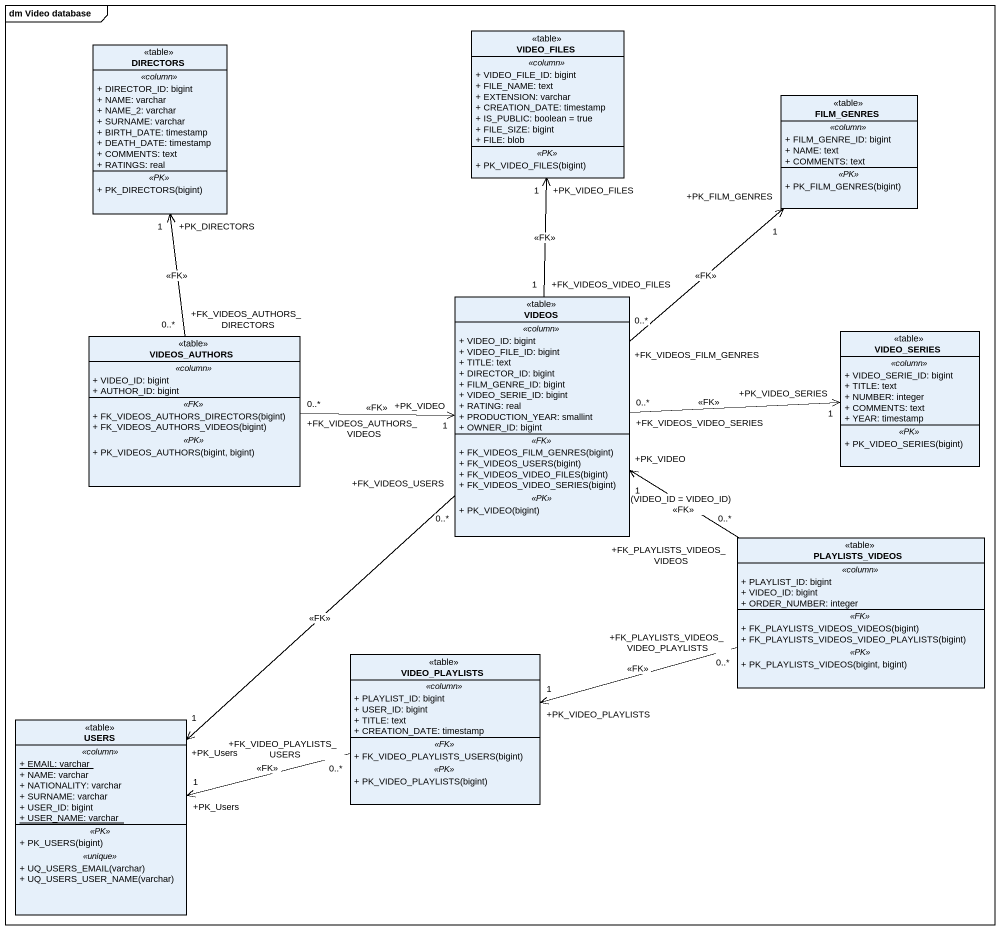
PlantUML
@startuml
mainframe dm Video database
hide circle
hide empty members
skinparam classAttributeIconSize 0
class VIDEO_FILES <<table>> {
  .. <<column>> ..
  + VIDEO_FILE_ID: bigint
  + FILE_NAME: text
  + EXTENSION: varchar
  + CREATION_DATE: timestamp
  + IS_PUBLIC: boolean = true
  + FILE_SIZE: bigint
  + FILE: blob
  .. <<PK>> ..
  + PK_VIDEO_FILES(bigint)
}
class DIRECTORS <<table>> {
  .. <<column>> ..
  + DIRECTOR_ID: bigint
  + NAME: varchar
  + NAME_2: varchar
  + SURNAME: varchar
  + BIRTH_DATE: timestamp
  + DEATH_DATE: timestamp
  + COMMENTS: text
  + RATINGS: real
  .. <<PK>> ..
  + PK_DIRECTORS(bigint)
}
class FILM_GENRES <<table>> {
  .. <<column>> ..
  + FILM_GENRE_ID: bigint
  + NAME: text
  + COMMENTS: text
  .. <<PK>> ..
  + PK_FILM_GENRES(bigint)
}
class VIDEOS <<table>> {
  .. <<column>> ..
  + VIDEO_ID: bigint
  + VIDEO_FILE_ID: bigint
  + TITLE: text
  + DIRECTOR_ID: bigint
  + FILM_GENRE_ID: bigint
  + VIDEO_SERIE_ID: bigint
  + RATING: real
  + PRODUCTION_YEAR: smallint
  + OWNER_ID: bigint
  .. <<FK>> ..
  + FK_VIDEOS_FILM_GENRES(bigint)
  + FK_VIDEOS_USERS(bigint)
  + FK_VIDEOS_VIDEO_FILES(bigint)
  + FK_VIDEOS_VIDEO_SERIES(bigint)
  .. <<PK>> ..
  + PK_VIDEO(bigint)
}
class VIDEOS_AUTHORS <<table>> {
  .. <<column>> ..
  + VIDEO_ID: bigint
  + AUTHOR_ID: bigint
  .. <<FK>> ..
  + FK_VIDEOS_AUTHORS_DIRECTORS(bigint)
  + FK_VIDEOS_AUTHORS_VIDEOS(bigint)
  .. <<PK>> ..
  + PK_VIDEOS_AUTHORS(bigint, bigint)
}
class VIDEO_SERIES <<table>> {
  .. <<column>> ..
  + VIDEO_SERIE_ID: bigint
  + TITLE: text
  + NUMBER: integer
  + COMMENTS: text
  + YEAR: timestamp
  .. <<PK>> ..
  + PK_VIDEO_SERIES(bigint)
}
class PLAYLISTS_VIDEOS <<table>> {
  .. <<column>> ..
  + PLAYLIST_ID: bigint
  + VIDEO_ID: bigint
  + ORDER_NUMBER: integer
  .. <<FK>> ..
  + FK_PLAYLISTS_VIDEOS_VIDEOS(bigint)
  + FK_PLAYLISTS_VIDEOS_VIDEO_PLAYLISTS(bigint)
  .. <<PK>> ..
  + PK_PLAYLISTS_VIDEOS(bigint, bigint)
}
class VIDEO_PLAYLISTS <<table>> {
  .. <<column>> ..
  + PLAYLIST_ID: bigint
  + USER_ID: bigint
  + TITLE: text
  + CREATION_DATE: timestamp
  .. <<FK>> ..
  + FK_VIDEO_PLAYLISTS_USERS(bigint)
  .. <<PK>> ..
  + PK_VIDEO_PLAYLISTS(bigint)
}
class USERS <<table>> {
  .. <<column>> ..
  {static} + EMAIL: varchar
  + NAME: varchar
  + NATIONALITY: varchar
  + SURNAME: varchar
  + USER_ID: bigint
  {static} + USER_NAME: varchar
  .. <<PK>> ..
  + PK_USERS(bigint)
  .. <<unique>> ..
  + UQ_USERS_EMAIL(varchar)
  + UQ_USERS_USER_NAME(varchar)
}
VIDEOS "+FK_VIDEOS_VIDEO_FILES\n1" -up-> "+PK_VIDEO_FILES\n1" VIDEO_FILES : <<FK>>
VIDEOS "+FK_VIDEOS_FILM_GENRES\n0..*" -up-> "+PK_FILM_GENRES\n1" FILM_GENRES : <<FK>>
VIDEOS "+FK_VIDEOS_VIDEO_SERIES\n0..*" -right-> "+PK_VIDEO_SERIES\n1" VIDEO_SERIES : <<FK>>
VIDEOS "+FK_VIDEOS_USERS\n0..*" --> "+PK_Users\n1" USERS : <<FK>>
VIDEOS_AUTHORS "+FK_VIDEOS_AUTHORS_DIRECTORS\n0..*" -up-> "+PK_DIRECTORS\n1" DIRECTORS : <<FK>>
VIDEOS_AUTHORS "+FK_VIDEOS_AUTHORS_VIDEOS\n0..*" -right-> "+PK_VIDEO\n1" VIDEOS : <<FK>>
PLAYLISTS_VIDEOS "+FK_PLAYLISTS_VIDEOS_VIDEOS\n0..*" -up-> "+PK_VIDEO\n1" VIDEOS : (VIDEO_ID = VIDEO_ID)\n<<FK>>
PLAYLISTS_VIDEOS "+FK_PLAYLISTS_VIDEOS_VIDEO_PLAYLISTS\n0..*" -left-> "+PK_VIDEO_PLAYLISTS\n1" VIDEO_PLAYLISTS : <<FK>>
VIDEO_PLAYLISTS "+FK_VIDEO_PLAYLISTS_USERS\n0..*" -left-> "+PK_Users\n1" USERS : <<FK>>
@enduml
